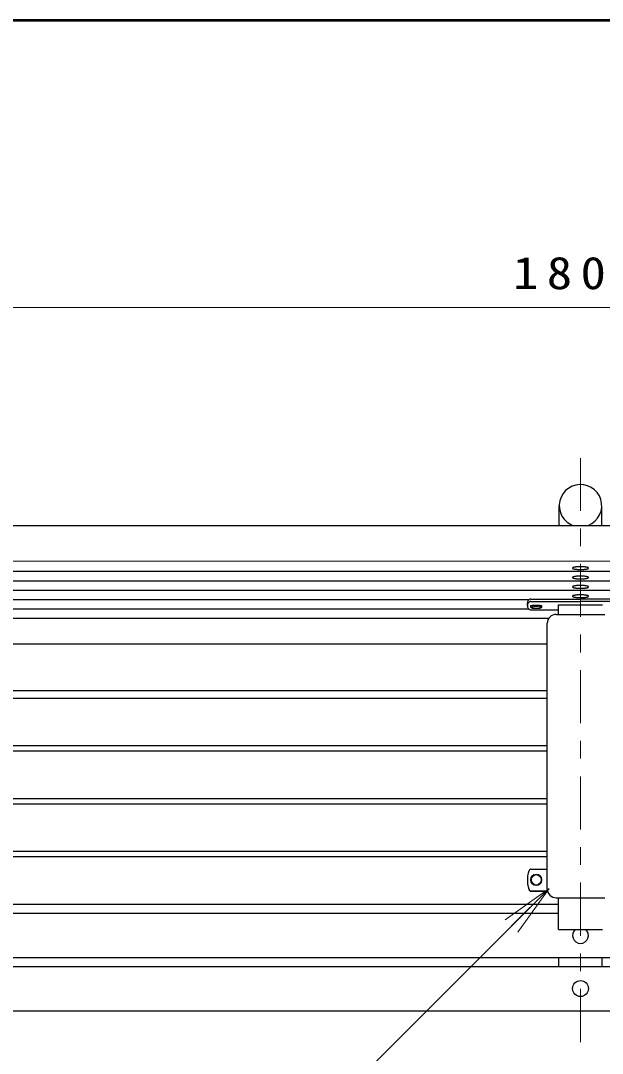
# Model space of a CAD drawing. Units: millimetres on the paper, scale 1:20. Extents: x -365 to 10, y -38 to 257.
# Drawn here: x -296.6 to -263.7, y 198.7 to 257 of the extents above; entities that cross this region are included whole.
import ezdxf

# ---------------------------------------------------------------- set-up
doc = ezdxf.new("R2010")
doc.units = ezdxf.units.MM
doc.linetypes.add('USER2', pattern=[6, 3, -1, 1, -1])
doc.layers.add('LY_1', color=7, linetype='Continuous', lineweight=25)
doc.layers.add('LY_2', color=7, linetype='Continuous', lineweight=13)
doc.styles.add('ＭＳ ゴシック', font='')
doc.styles.get('ＭＳ ゴシック').set_extended_font_data('MS Gothic')

msp = doc.modelspace()

# ---------------------------------------------------------------- linework, layer by layer
at = {"layer": 'LY_1', "lineweight": 13}
for p, q in [((-309.955, 240.811), (-219.955, 240.811)), ((-309.205, 226.489), (-220.705, 226.489)), ((-267.78, 223.9), (-267.78, 223.949)), ((-267.13, 223.9), (-267.13, 223.949)), ((-267.725, 223.842), (-267.774, 223.889)), ((-267.184, 223.842), (-267.135, 223.889)), ((-269.199, 206.238), (-266.724, 208.006)), ((-266.724, 208.006), (-268.845, 205.885)), ((-266.724, 208.006), (-268.492, 205.531))]:
    msp.add_line(p, q, dxfattribs=at)
at = {"layer": 'LY_1', "linetype": 'USER2', "lineweight": 13}
msp.add_line((-264.955, 199.333), (-264.955, 232.297), dxfattribs=at)
at = {"layer": 'LY_1'}
for p, q in [((-266.155, 228.502), (-266.155, 229.615)), ((-263.755, 228.502), (-263.755, 229.615)), ((-309.705, 228.502), (-220.205, 228.502)), ((-309.705, 225.91), (-220.205, 225.91)), ((-309.705, 225.381), (-220.205, 225.381)), ((-309.705, 224.851), (-220.205, 224.851)), ((-309.705, 224.322), (-267.845, 224.322)), ((-267.955, 223.974), (-267.955, 224.113)), ((-267.955, 223.974), (-267.955, 224.113)), ((-267.757, 224.345), (-264.955, 224.345)), ((-267.757, 224.206), (-264.955, 224.206)), ((-266.205, 223.476), (-266.205, 224.018)), ((-266.205, 224.018), (-263.705, 224.018)), ((-262.153, 224.345), (-264.955, 224.345)), ((-262.153, 224.206), (-264.955, 224.206)), ((-309.705, 223.792), (-267.879, 223.792)), ((-267.757, 223.742), (-266.205, 223.742)), ((-266.33, 223.476), (-263.58, 223.476)), ((-309.705, 223.263), (-266.739, 223.263)), ((-266.83, 207.979), (-266.83, 222.976)), ((-309.705, 221.814), (-266.83, 221.814)), ((-309.705, 219.186), (-266.83, 219.186)), ((-309.705, 218.753), (-266.83, 218.753)), ((-309.705, 216.066), (-266.83, 216.066)), ((-309.705, 215.77), (-266.83, 215.77)), ((-309.705, 213.084), (-266.83, 213.084)), ((-309.705, 212.788), (-266.83, 212.788)), ((-309.705, 210.101), (-266.83, 210.101)), ((-309.705, 209.805), (-266.83, 209.805)), ((-267.757, 209.099), (-266.83, 209.099)), ((-267.757, 207.867), (-266.817, 207.867)), ((-267.757, 207.842), (-266.811, 207.842)), ((-309.705, 207.118), (-266.205, 207.118)), ((-266.33, 207.479), (-263.58, 207.479)), ((-266.205, 205.694), (-266.205, 207.479)), ((-309.705, 206.603), (-266.205, 206.603)), ((-266.205, 205.694), (-263.705, 205.694)), ((-309.705, 204.103), (-220.205, 204.103)), ((-266.17, 203.603), (-266.17, 204.103)), ((-263.74, 203.603), (-263.74, 204.103)), ((-309.705, 203.603), (-220.205, 203.603)), ((-309.705, 201.103), (-220.205, 201.103))]:
    msp.add_line(p, q, dxfattribs=at)
for points in [[(-264.517, 228.502), (-264.317, 228.602), (-264.14, 228.737), (-263.99, 228.903), (-263.875, 229.094), (-263.796, 229.303), (-263.758, 229.522), (-263.762, 229.745), (-263.807, 229.963), (-263.892, 230.17), (-264.013, 230.357), (-264.168, 230.518), (-264.349, 230.648), (-264.552, 230.742), (-264.769, 230.797), (-264.992, 230.81), (-265.214, 230.783), (-265.427, 230.715), (-265.623, 230.608), (-265.796, 230.468), (-265.94, 230.297), (-266.05, 230.103), (-266.122, 229.892), (-266.153, 229.671), (-266.143, 229.449), (-266.092, 229.232), (-266.001, 229.029), (-265.873, 228.845), (-265.714, 228.689), (-265.56, 228.583), (-265.392, 228.501)], [(-267.757, 224.345), (-267.788, 224.343), (-267.818, 224.334), (-267.847, 224.32), (-267.873, 224.301), (-267.897, 224.277), (-267.917, 224.25), (-267.933, 224.219), (-267.945, 224.185), (-267.952, 224.15), (-267.955, 224.113)], [(-267.757, 224.206), (-267.782, 224.204), (-267.808, 224.198), (-267.832, 224.189), (-267.856, 224.175), (-267.877, 224.158), (-267.897, 224.138), (-267.914, 224.115), (-267.928, 224.09), (-267.94, 224.063), (-267.948, 224.034), (-267.953, 224.004), (-267.955, 223.974), (-267.953, 223.944), (-267.948, 223.914), (-267.94, 223.885), (-267.928, 223.858), (-267.914, 223.833), (-267.897, 223.81), (-267.877, 223.79), (-267.856, 223.773), (-267.832, 223.76), (-267.808, 223.75), (-267.782, 223.744), (-267.757, 223.742)], [(-267.757, 209.099), (-267.782, 209.094), (-267.808, 209.078), (-267.832, 209.052), (-267.856, 209.016), (-267.877, 208.972), (-267.897, 208.918), (-267.914, 208.858), (-267.928, 208.791), (-267.94, 208.719), (-267.948, 208.642), (-267.953, 208.563), (-267.955, 208.483), (-267.953, 208.403), (-267.948, 208.324), (-267.94, 208.248), (-267.928, 208.175), (-267.914, 208.108), (-267.897, 208.048), (-267.877, 207.995), (-267.856, 207.95), (-267.832, 207.914), (-267.808, 207.888), (-267.782, 207.873), (-267.757, 207.867)], [(-267.955, 208.457), (-267.952, 208.361), (-267.945, 208.267), (-267.933, 208.178), (-267.917, 208.095), (-267.897, 208.022), (-267.873, 207.959), (-267.847, 207.909), (-267.818, 207.872), (-267.788, 207.849), (-267.757, 207.842)]]:
    msp.add_lwpolyline(points, dxfattribs=at)
for points in [[(-265.405, 226.091), (-265.403, 226.084), (-265.398, 226.077), (-265.389, 226.07), (-265.378, 226.063), (-265.363, 226.057), (-265.344, 226.051), (-265.323, 226.045), (-265.3, 226.039), (-265.273, 226.034), (-265.244, 226.03), (-265.213, 226.025), (-265.18, 226.022), (-265.145, 226.019), (-265.109, 226.016), (-265.071, 226.014), (-265.033, 226.012), (-264.994, 226.011), (-264.955, 226.011), (-264.916, 226.011), (-264.877, 226.012), (-264.838, 226.014), (-264.801, 226.016), (-264.765, 226.019), (-264.73, 226.022), (-264.697, 226.025), (-264.666, 226.03), (-264.637, 226.034), (-264.61, 226.039), (-264.586, 226.045), (-264.565, 226.051), (-264.547, 226.057), (-264.532, 226.063), (-264.52, 226.07), (-264.512, 226.077), (-264.506, 226.084), (-264.505, 226.091), (-264.506, 226.097), (-264.512, 226.104), (-264.52, 226.111), (-264.532, 226.118), (-264.547, 226.124), (-264.565, 226.13), (-264.586, 226.136), (-264.61, 226.142), (-264.637, 226.147), (-264.666, 226.151), (-264.697, 226.156), (-264.73, 226.159), (-264.765, 226.163), (-264.801, 226.165), (-264.838, 226.167), (-264.877, 226.169), (-264.916, 226.17), (-264.955, 226.17), (-264.994, 226.17), (-265.033, 226.169), (-265.071, 226.167), (-265.109, 226.165), (-265.145, 226.163), (-265.18, 226.159), (-265.213, 226.156), (-265.244, 226.151), (-265.273, 226.147), (-265.3, 226.142), (-265.323, 226.136), (-265.344, 226.13), (-265.363, 226.124), (-265.378, 226.118), (-265.389, 226.111), (-265.398, 226.104), (-265.403, 226.097)], [(-265.405, 225.561), (-265.403, 225.554), (-265.398, 225.547), (-265.389, 225.54), (-265.378, 225.534), (-265.363, 225.527), (-265.344, 225.521), (-265.323, 225.515), (-265.3, 225.51), (-265.273, 225.505), (-265.244, 225.5), (-265.213, 225.496), (-265.18, 225.492), (-265.145, 225.489), (-265.109, 225.486), (-265.071, 225.484), (-265.033, 225.483), (-264.994, 225.482), (-264.955, 225.482), (-264.916, 225.482), (-264.877, 225.483), (-264.838, 225.484), (-264.801, 225.486), (-264.765, 225.489), (-264.73, 225.492), (-264.697, 225.496), (-264.666, 225.5), (-264.637, 225.505), (-264.61, 225.51), (-264.586, 225.515), (-264.565, 225.521), (-264.547, 225.527), (-264.532, 225.534), (-264.52, 225.54), (-264.512, 225.547), (-264.506, 225.554), (-264.505, 225.561), (-264.506, 225.568), (-264.512, 225.575), (-264.52, 225.582), (-264.532, 225.588), (-264.547, 225.595), (-264.565, 225.601), (-264.586, 225.607), (-264.61, 225.612), (-264.637, 225.617), (-264.666, 225.622), (-264.697, 225.626), (-264.73, 225.63), (-264.765, 225.633), (-264.801, 225.636), (-264.838, 225.638), (-264.877, 225.639), (-264.916, 225.64), (-264.955, 225.64), (-264.994, 225.64), (-265.033, 225.639), (-265.071, 225.638), (-265.109, 225.636), (-265.145, 225.633), (-265.18, 225.63), (-265.213, 225.626), (-265.244, 225.622), (-265.273, 225.617), (-265.3, 225.612), (-265.323, 225.607), (-265.344, 225.601), (-265.363, 225.595), (-265.378, 225.588), (-265.389, 225.582), (-265.398, 225.575), (-265.403, 225.568)], [(-265.405, 225.032), (-265.403, 225.025), (-265.398, 225.018), (-265.389, 225.011), (-265.378, 225.004), (-265.363, 224.998), (-265.344, 224.992), (-265.323, 224.986), (-265.3, 224.98), (-265.273, 224.975), (-265.244, 224.971), (-265.213, 224.966), (-265.18, 224.963), (-265.145, 224.96), (-265.109, 224.957), (-265.071, 224.955), (-265.033, 224.953), (-264.994, 224.952), (-264.955, 224.952), (-264.916, 224.952), (-264.877, 224.953), (-264.838, 224.955), (-264.801, 224.957), (-264.765, 224.96), (-264.73, 224.963), (-264.697, 224.966), (-264.666, 224.971), (-264.637, 224.975), (-264.61, 224.98), (-264.586, 224.986), (-264.565, 224.992), (-264.547, 224.998), (-264.532, 225.004), (-264.52, 225.011), (-264.512, 225.018), (-264.506, 225.025), (-264.505, 225.032), (-264.506, 225.038), (-264.512, 225.045), (-264.52, 225.052), (-264.532, 225.059), (-264.547, 225.065), (-264.565, 225.071), (-264.586, 225.077), (-264.61, 225.083), (-264.637, 225.088), (-264.666, 225.092), (-264.697, 225.097), (-264.73, 225.1), (-264.765, 225.104), (-264.801, 225.106), (-264.838, 225.108), (-264.877, 225.11), (-264.916, 225.111), (-264.955, 225.111), (-264.994, 225.111), (-265.033, 225.11), (-265.071, 225.108), (-265.109, 225.106), (-265.145, 225.104), (-265.18, 225.1), (-265.213, 225.097), (-265.244, 225.092), (-265.273, 225.088), (-265.3, 225.083), (-265.323, 225.077), (-265.344, 225.071), (-265.363, 225.065), (-265.378, 225.059), (-265.389, 225.052), (-265.398, 225.045), (-265.403, 225.038)], [(-265.405, 224.502), (-265.403, 224.495), (-265.398, 224.488), (-265.389, 224.481), (-265.378, 224.475), (-265.363, 224.468), (-265.344, 224.462), (-265.323, 224.456), (-265.3, 224.451), (-265.273, 224.446), (-265.244, 224.441), (-265.213, 224.437), (-265.18, 224.433), (-265.145, 224.43), (-265.109, 224.427), (-265.071, 224.425), (-265.033, 224.424), (-264.994, 224.423), (-264.955, 224.423), (-264.916, 224.423), (-264.877, 224.424), (-264.838, 224.425), (-264.801, 224.427), (-264.765, 224.43), (-264.73, 224.433), (-264.697, 224.437), (-264.666, 224.441), (-264.637, 224.446), (-264.61, 224.451), (-264.586, 224.456), (-264.565, 224.462), (-264.547, 224.468), (-264.532, 224.475), (-264.52, 224.481), (-264.512, 224.488), (-264.506, 224.495), (-264.505, 224.502), (-264.506, 224.509), (-264.512, 224.516), (-264.52, 224.523), (-264.532, 224.529), (-264.547, 224.536), (-264.565, 224.542), (-264.586, 224.548), (-264.61, 224.553), (-264.637, 224.558), (-264.666, 224.563), (-264.697, 224.567), (-264.73, 224.571), (-264.765, 224.574), (-264.801, 224.577), (-264.838, 224.579), (-264.877, 224.58), (-264.916, 224.581), (-264.955, 224.581), (-264.994, 224.581), (-265.033, 224.58), (-265.071, 224.579), (-265.109, 224.577), (-265.145, 224.574), (-265.18, 224.571), (-265.213, 224.567), (-265.244, 224.563), (-265.273, 224.558), (-265.3, 224.553), (-265.323, 224.548), (-265.344, 224.542), (-265.363, 224.536), (-265.378, 224.529), (-265.389, 224.523), (-265.398, 224.516), (-265.403, 224.509)]]:
    msp.add_lwpolyline(points, close=True, dxfattribs=at)
at = {"layer": 'LY_1', "lineweight": 13}
for points in [[(-267.13, 223.949), (-267.133, 223.957), (-267.141, 223.964), (-267.155, 223.971), (-267.173, 223.978), (-267.197, 223.984), (-267.225, 223.99), (-267.257, 223.995), (-267.292, 223.999), (-267.33, 224.003), (-267.371, 224.005), (-267.412, 224.007), (-267.455, 224.007), (-267.497, 224.007), (-267.539, 224.005), (-267.579, 224.003), (-267.617, 223.999), (-267.653, 223.995), (-267.685, 223.99), (-267.713, 223.984), (-267.736, 223.978), (-267.755, 223.971), (-267.769, 223.964), (-267.777, 223.957), (-267.78, 223.949)], [(-267.135, 223.889), (-267.13, 223.897), (-267.131, 223.905), (-267.139, 223.913), (-267.152, 223.921), (-267.171, 223.928), (-267.196, 223.935), (-267.226, 223.941), (-267.26, 223.946), (-267.297, 223.951), (-267.338, 223.954), (-267.381, 223.956), (-267.426, 223.958), (-267.471, 223.958), (-267.515, 223.957), (-267.559, 223.955), (-267.601, 223.952), (-267.639, 223.948), (-267.674, 223.943), (-267.705, 223.937), (-267.732, 223.93), (-267.753, 223.923), (-267.768, 223.916), (-267.777, 223.908), (-267.78, 223.9), (-267.778, 223.894), (-267.774, 223.889)], [(-266.724, 208.006), (-285.716, 189.014), (-328.383, 189.014)]]:
    msp.add_lwpolyline(points, dxfattribs=at)
msp.add_lwpolyline([(-267.18, 223.851), (-267.181, 223.855), (-267.184, 223.86), (-267.189, 223.864), (-267.196, 223.868), (-267.206, 223.872), (-267.217, 223.876), (-267.23, 223.879), (-267.244, 223.882), (-267.26, 223.886), (-267.278, 223.888), (-267.297, 223.891), (-267.317, 223.893), (-267.339, 223.895), (-267.361, 223.897), (-267.384, 223.898), (-267.407, 223.899), (-267.431, 223.9), (-267.455, 223.9), (-267.479, 223.9), (-267.503, 223.899), (-267.526, 223.898), (-267.549, 223.897), (-267.571, 223.895), (-267.592, 223.893), (-267.613, 223.891), (-267.632, 223.888), (-267.649, 223.886), (-267.665, 223.882), (-267.68, 223.879), (-267.693, 223.876), (-267.704, 223.872), (-267.713, 223.868), (-267.72, 223.864), (-267.726, 223.86), (-267.729, 223.855), (-267.73, 223.851), (-267.729, 223.847), (-267.726, 223.843), (-267.72, 223.839), (-267.713, 223.835), (-267.704, 223.831), (-267.693, 223.827), (-267.68, 223.823), (-267.665, 223.82), (-267.649, 223.817), (-267.632, 223.814), (-267.613, 223.811), (-267.592, 223.809), (-267.571, 223.807), (-267.549, 223.806), (-267.526, 223.804), (-267.503, 223.803), (-267.479, 223.803), (-267.455, 223.803), (-267.431, 223.803), (-267.407, 223.803), (-267.384, 223.804), (-267.361, 223.806), (-267.339, 223.807), (-267.317, 223.809), (-267.297, 223.811), (-267.278, 223.814), (-267.26, 223.817), (-267.244, 223.82), (-267.23, 223.823), (-267.217, 223.827), (-267.206, 223.831), (-267.196, 223.835), (-267.189, 223.839), (-267.184, 223.843), (-267.181, 223.847)], close=True, dxfattribs=at)
for radius in [0.325, 0.275]:
    msp.add_circle((-267.455, 208.491), radius, dxfattribs=at)
at = {"layer": 'LY_1'}
msp.add_circle((-264.955, 202.353), 0.45, dxfattribs=at)
for centre, radius, start, end in [((-266.33, 222.976), 0.5, 90, 180), ((-266.33, 207.979), 0.5, 180.00001, 270), ((-264.955, 205.353), 0.45, 130.77827, 49.22174)]:
    msp.add_arc(centre, radius, start, end, dxfattribs=at)
at = {"layer": 'LY_2', "lineweight": 50}
msp.add_line((0, 257), (-365, 257), dxfattribs=at)

# ---------------------------------------------------------------- texts
at = {"layer": 'LY_1', "insert": (-264.955, 241.811), "char_height": 1.833, "attachment_point": 8, "style": 'ＭＳ ゴシック'}
msp.add_mtext('\\T1.33;\\W1.15;1800', dxfattribs=at)

doc.saveas('drawing.dxf')
